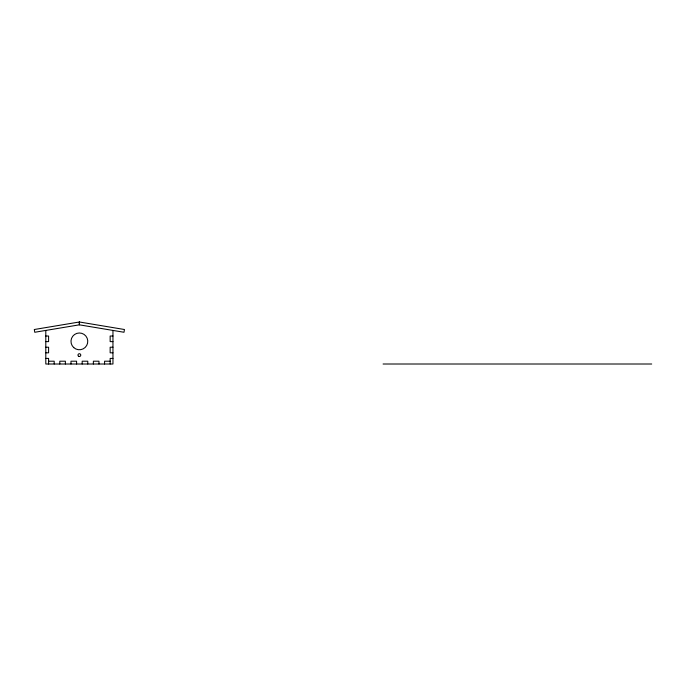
<?xml version="1.0" encoding="UTF-8"?>
<svg xmlns="http://www.w3.org/2000/svg" width="686" height="686" viewBox="0 0 686 686"><rect width="100%" height="100%" fill="white"/><g stroke="black" fill="none" stroke-linecap="round" stroke-linejoin="round"><path stroke-width="1.03" d="M45.799 336.02L48.595 336.02L48.595 341.619L45.799 341.619M112.958 336.02L110.154 336.02L110.154 341.619L112.958 341.619M45.799 347.219L48.595 347.219L48.595 352.81L45.799 352.81M112.958 347.219L110.154 347.219L110.154 352.81L112.958 352.81M45.799 358.409L48.595 358.409L48.595 364.009M112.958 358.409L110.154 358.409L110.154 364.009M48.595 361.205L54.194 361.205L54.194 364.009M110.154 361.205L104.564 361.205L104.564 364.009M383.08 364.009L651.7 364.009M112.958 330.429L112.958 364.009L45.799 364.009L45.799 330.429M98.964 364.009L98.964 361.205L93.373 361.205L93.373 364.009M87.774 364.009L87.774 361.205L82.174 361.205L82.174 364.009M76.583 364.009L76.583 361.205L70.984 361.205L70.984 364.009M65.384 364.009L65.384 361.205L59.793 361.205L59.793 364.009M79.379 321.991L79.379 324.83L34.763 332.264L34.3 329.512L79.379 321.991L124.458 329.512L123.995 332.264L79.379 324.83L79.379 321.991M78.676 356.326A1.398 1.398 0 0 0 80.777 355.108A1.398 1.398 0 0 0 78.676 353.899A1.398 1.398 0 0 0 78.676 356.326M73.754 347.605A8.395 8.395 0 0 0 87.585 343.137A8.395 8.395 0 0 0 76.798 333.387A8.395 8.395 0 0 0 73.754 347.605"/></g></svg>
